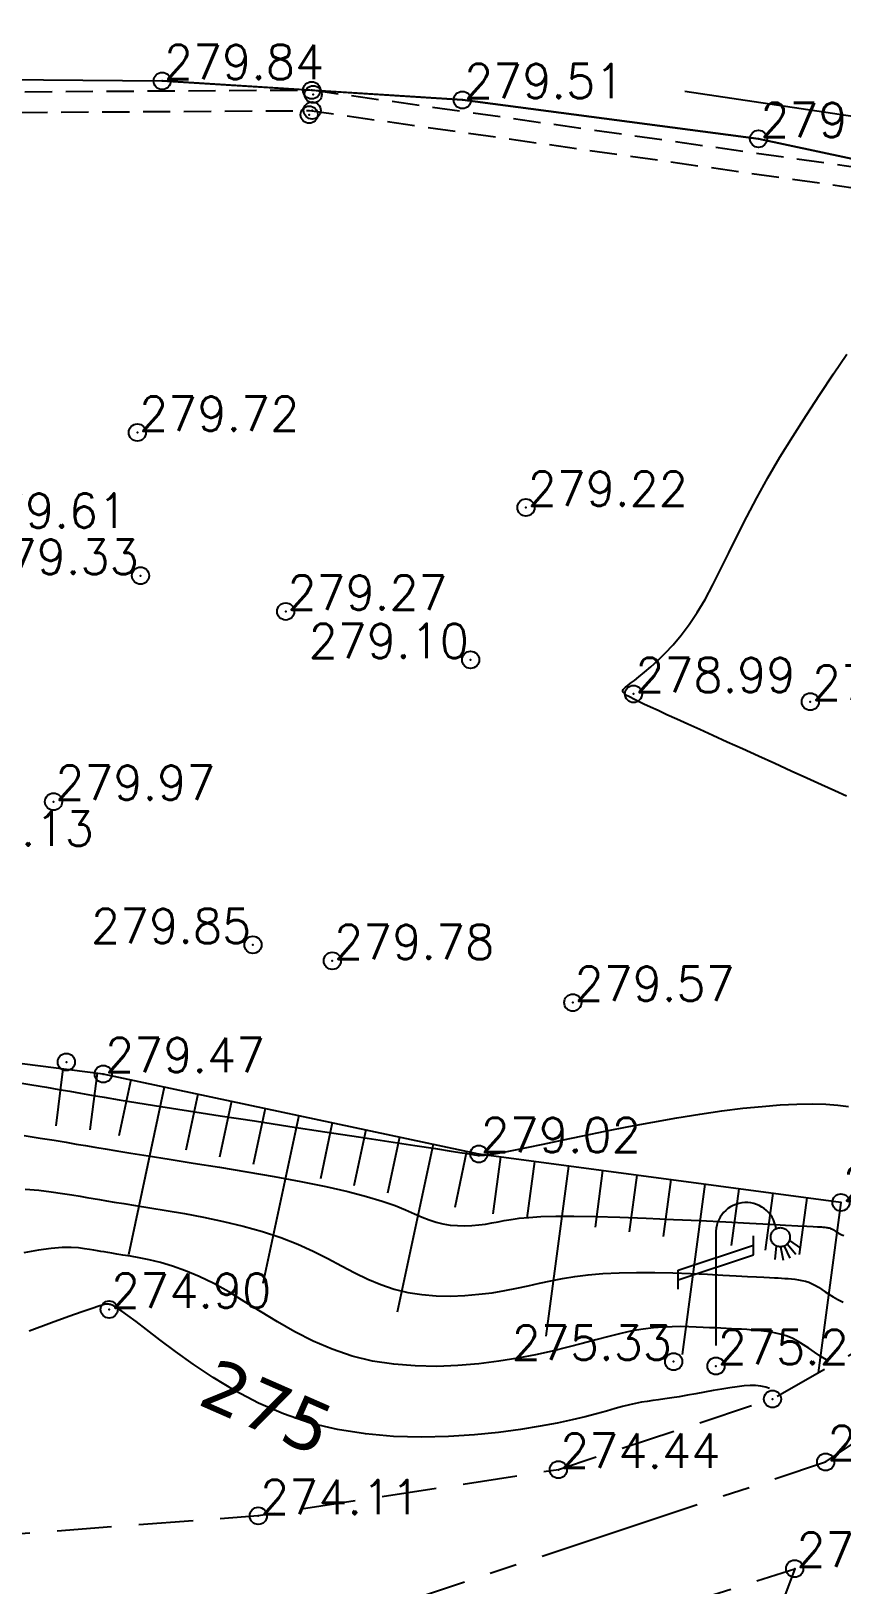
# Model space of a CAD drawing. Header units: millimetres. Extents: x 524954 to 526204, y 9523489 to 9524010.
# Drawn here: x 525172.63 to 525196.24, y 9523723.53 to 9523768.77 of the extents above; entities that cross this region are included whole.
import ezdxf
from ezdxf.enums import TextEntityAlignment as Align

# ---------------------------------------------------------------- set-up
doc = ezdxf.new("R2010")
doc.units = ezdxf.units.MM
doc.header["$PDMODE"] = 32
doc.header["$PDSIZE"] = 0.5
doc.linetypes.add('AXES2', pattern=[28.575, 19.05, -3.175, 3.175, -3.175])
doc.linetypes.add('CACHE2', pattern=[4.7625, 3.175, -1.5875])
for name, color, linetype in [('Axe_Piste', 3, 'AXES2'), ('Bord_Route_Existante', 6, 'Continuous'), ('Borde_Piste', 7, 'CACHE2'), ('Caniveau', 5, 'CACHE2'), ('CN_01_00', 3, 'Continuous'), ('CN_02_00', 4, 'Continuous'), ('CN_05_00', 6, 'Continuous'), ('Cotation Courbes de niveau', 7, 'Continuous'), ('Haut_Talus', 30, 'Continuous'), ('Réseau_Electrique', 1, 'CACHE2'), ('Talus', 2, 'Continuous'), ('TopoAlt', 3, 'Continuous'), ('TOPOJIS', 7, 'Continuous')]:
    doc.layers.add(name, color=color, linetype=linetype)
doc.layers.add('Bord_Route_Existante_POLY3D', color=6, linetype='Continuous', plot=False)
doc.styles.add('Simplex 1.0', font='Simplex.shx', dxfattribs={"width": 0.99, "height": 1})
doc.styles.add('Verdana 1.0', font='verdana.ttf', dxfattribs={"width": 0.99, "height": 1})

# ---------------------------------------------------------------- blocks, each defined once
blk = doc.blocks.new('TCPOINT M')
at = {"color": 0}
blk.add_point((0, 0), dxfattribs=at)
at = {"layer": 'TopoAlt', "style": 'Simplex 1.0', "width": 0.99}
blk.add_attdef('ALT', (0.15, 0.15), '', height=1, dxfattribs=at)
blk = doc.blocks.new('l014')
at = {"color": 0}
blk.add_line((0, 3.777478), (0, 0.25), dxfattribs=at)
for points in [[(-1.096503, 2.511196), (-1.096503, 2.78678), (1.096503, 3.515838), (1.096503, 3.791422)], [(2.13811, 3.655671), (2.462092, 3.43139)], [(-1.096503, 2.235612), (-1.096503, 2.511196), (1.096503, 3.240254), (1.096503, 3.515838)], [(1.751571, 3.499221), (1.711147, 3.102434)], [(1.881771, 3.470574), (1.952051, 3.086485)], [(1.982361, 3.491933), (2.1506, 3.141531)], [(2.076053, 3.555828), (2.327604, 3.258737)]]:
    blk.add_lwpolyline(points, dxfattribs=at)
for centre, radius in [((1.875, 3.75), 0.279508), ((0, 0), 0.25)]:
    blk.add_circle(centre, radius, dxfattribs=at)
blk.add_arc((0.875, 3.875), 0.883883, 8.130102, 188.130102, dxfattribs=at)

msp = doc.modelspace()

# ---------------------------------------------------------------- linework, layer by layer
at = {"layer": 'Axe_Piste', "ltscale": 0.25, "flags": 128}
msp.add_lwpolyline([(525066.696, 9523724.397), (525085.951, 9523722.773), (525106.549, 9523720.679), (525125.937, 9523721.609), (525145.104, 9523722.079), (525164.844, 9523721.17), (525176.151, 9523721.612), (525180.37, 9523722.005), (525195.763, 9523727.11), (525207.279, 9523734.847)], dxfattribs=at)
at = {"layer": 'Bord_Route_Existante', "flags": 128}
for points in [[(525125.167, 9523764.211), (525144.506, 9523765.617), (525155.934, 9523766.66), (525166.063, 9523767.401), (525176.444, 9523767.315)], [(525286.283, 9523724.592), (525277.74, 9523728.73), (525253.667, 9523741.25), (525253.096, 9523741.492), (525244.526, 9523744.675), (525233.71, 9523750.617), (525223.366, 9523755.337), (525215.23, 9523758.673), (525209.606, 9523761.576), (525201.582, 9523763.975), (525193.808, 9523765.63), (525185.186, 9523766.761), (525176.444, 9523767.315)], [(525197.524, 9523766.137), (525191.667, 9523767.005)]]:
    msp.add_lwpolyline(points, dxfattribs=at)
at = {"layer": 'Bord_Route_Existante_POLY3D'}
msp.add_polyline3d([(525125.167, 9523764.211, 281.6), (525144.506, 9523765.617, 280.96), (525155.934, 9523766.66, 280.57), (525166.063, 9523767.401, 280.21), (525176.444, 9523767.315, 279.84), (525180.8, 9523767.044, 279.62), (525185.186, 9523766.761, 279.51), (525193.808, 9523765.63, 279.25), (525201.582, 9523763.975, 278.97), (525205.234, 9523762.825, 278.77), (525209.606, 9523761.576, 278.65), (525215.23, 9523758.673, 278.32), (525223.366, 9523755.337, 278), (525233.71, 9523750.617, 277.72), (525244.526, 9523744.675, 277.44), (525253.096, 9523741.492, 277.25), (525253.667, 9523741.25, 277.24), (525277.74, 9523728.73, 276.85), (525286.283, 9523724.592, 276.77)], dxfattribs=at)
at = {"layer": 'Borde_Piste', "ltscale": 0.5, "flags": 128}
for points in [[(525212.973, 9523742.341), (525203.898, 9523734.41), (525194.217, 9523728.943), (525187.982, 9523726.885), (525179.245, 9523725.54), (525165.092, 9523724.478), (525145.1, 9523724.771), (525125.872, 9523724.052), (525107.126, 9523723.919), (525086.665, 9523725.819), (525067.313, 9523726.621)], [(525180.187, 9523719.196), (525189.389, 9523722.258), (525194.862, 9523724.003)]]:
    msp.add_lwpolyline(points, dxfattribs=at)
at = {"layer": 'Borde_Piste', "flags": 128}
msp.add_lwpolyline([(525194.862, 9523724.003), (525193.325, 9523719.872), (525191.342, 9523716.833), (525188.169, 9523711.232), (525185.1, 9523707.124), (525182.221, 9523703.101)], dxfattribs=at)
at = {"layer": 'Caniveau', "ltscale": 0.25, "flags": 128}
for points in [[(525212.523, 9523742.362), (525215.682, 9523749.328), (525216.089, 9523753.459), (525215.342, 9523755.852), (525214.458, 9523757.799), (525213.085, 9523759.336), (525209.663, 9523761.362), (525205.234, 9523762.825), (525198.525, 9523764.528), (525180.8, 9523767.044), (525180.8, 9523767.044), (525161.56, 9523766.927), (525152.174, 9523766.206), (525142.387, 9523765.292), (525123.561, 9523764.031), (525123.01, 9523764), (525096.766, 9523764.91), (525078.02, 9523767.878), (525060.334, 9523772.269), (525053.844, 9523774.11), (525040.68, 9523777.734), (525026.599, 9523781.449), (525022.238, 9523782.572), (525005.16, 9523787.075), (524971.887, 9523797.649)], [(525211.995, 9523742.614), (525215.039, 9523749.294), (525215.396, 9523753.333), (525214.887, 9523755.405), (525213.976, 9523757.187), (525212.811, 9523758.664), (525209.418, 9523760.747), (525205.065, 9523762.245), (525198.408, 9523763.935), (525180.739, 9523766.443), (525180.739, 9523766.443), (525161.591, 9523766.325), (525152.225, 9523765.605), (525142.435, 9523764.691), (525123.599, 9523763.429), (525123.017, 9523763.396), (525096.708, 9523764.308), (525077.9, 9523767.286), (525060.179, 9523771.686), (525053.682, 9523773.529), (525040.523, 9523777.152), (525026.447, 9523780.866), (525022.086, 9523781.988), (525004.992, 9523786.496), (524971.704, 9523797.075)]]:
    msp.add_lwpolyline(points, dxfattribs=at)
at = {"layer": 'CN_01_00', "flags": 128}
for points, elevation in [([(525196.37, 9523746.49), (525196.033, 9523746.645), (525195.644, 9523746.823), (525195.215, 9523747.019), (525194.758, 9523747.226), (525194.286, 9523747.441), (525193.81, 9523747.657), (525193.343, 9523747.868), (525192.897, 9523748.07), (525192.481, 9523748.259), (525192.098, 9523748.432), (525191.747, 9523748.591), (525191.429, 9523748.735), (525191.142, 9523748.866), (525190.888, 9523748.983), (525190.665, 9523749.086), (525190.474, 9523749.175), (525190.314, 9523749.252), (525190.182, 9523749.317), (525190.077, 9523749.372), (525189.995, 9523749.418), (525189.935, 9523749.457), (525189.893, 9523749.49), (525189.867, 9523749.518), (525189.855, 9523749.544), (525189.854, 9523749.568), (525189.866, 9523749.594), (525189.893, 9523749.625), (525189.938, 9523749.664), (525190.001, 9523749.715), (525190.086, 9523749.781), (525190.194, 9523749.865), (525190.328, 9523749.971), (525190.489, 9523750.101), (525190.673, 9523750.258), (525190.875, 9523750.442), (525191.093, 9523750.656), (525191.321, 9523750.902), (525191.555, 9523751.179), (525191.791, 9523751.491), (525192.024, 9523751.839), (525192.252, 9523752.223), (525192.478, 9523752.643), (525192.707, 9523753.095), (525192.945, 9523753.577), (525193.196, 9523754.087), (525193.465, 9523754.623), (525193.757, 9523755.181), (525194.078, 9523755.761), (525194.43, 9523756.358), (525194.807, 9523756.966), (525195.199, 9523757.578), (525195.597, 9523758.187), (525195.993, 9523758.785), (525196.378, 9523759.365)], 279), ([(525172.181, 9523738.164), (525172.654, 9523738.088), (525173.076, 9523738.018), (525173.437, 9523737.957), (525173.758, 9523737.901), (525174.066, 9523737.847), (525174.391, 9523737.791), (525174.759, 9523737.728), (525175.198, 9523737.655), (525175.736, 9523737.567), (525176.402, 9523737.461), (525177.211, 9523737.335), (525178.134, 9523737.192), (525179.132, 9523737.038), (525180.162, 9523736.881), (525181.186, 9523736.724), (525182.161, 9523736.576), (525183.049, 9523736.44), (525183.807, 9523736.324), (525184.407, 9523736.232), (525184.858, 9523736.162), (525185.183, 9523736.112), (525185.401, 9523736.077), (525185.535, 9523736.055), (525185.606, 9523736.044), (525185.634, 9523736.038), (525185.642, 9523736.036), (525185.646, 9523736.035), (525185.65, 9523736.035), (525185.654, 9523736.034), (525185.658, 9523736.034), (525185.662, 9523736.035), (525185.666, 9523736.035), (525185.67, 9523736.035), (525185.674, 9523736.036), (525185.677, 9523736.037), (525185.681, 9523736.037), (525185.686, 9523736.038), (525185.693, 9523736.038), (525185.703, 9523736.039), (525185.716, 9523736.039), (525185.732, 9523736.039), (525185.753, 9523736.038), (525185.782, 9523736.038), (525185.826, 9523736.04), (525185.899, 9523736.047), (525186.01, 9523736.062), (525186.172, 9523736.089), (525186.394, 9523736.129), (525186.689, 9523736.186), (525187.068, 9523736.263), (525187.537, 9523736.361), (525188.084, 9523736.476), (525188.694, 9523736.603), (525189.349, 9523736.737), (525190.034, 9523736.873), (525190.732, 9523737.006), (525191.427, 9523737.13), (525192.103, 9523737.24), (525192.745, 9523737.333), (525193.35, 9523737.407), (525193.917, 9523737.463), (525194.444, 9523737.503), (525194.929, 9523737.525), (525195.371, 9523737.532), (525195.77, 9523737.523), (525196.122, 9523737.499), (525196.429, 9523737.462)], 279), ([(525172.458, 9523735.055), (525172.855, 9523735.02), (525173.217, 9523734.977), (525173.54, 9523734.93), (525173.819, 9523734.885), (525174.053, 9523734.847), (525174.253, 9523734.812), (525174.438, 9523734.781), (525174.621, 9523734.749), (525174.821, 9523734.715), (525175.051, 9523734.677), (525175.329, 9523734.632), (525175.67, 9523734.577), (525176.085, 9523734.512), (525176.564, 9523734.434), (525177.091, 9523734.342), (525177.651, 9523734.236), (525178.227, 9523734.114), (525178.804, 9523733.976), (525179.367, 9523733.819), (525179.9, 9523733.644), (525180.391, 9523733.451), (525180.844, 9523733.244), (525181.267, 9523733.032), (525181.667, 9523732.822), (525182.052, 9523732.621), (525182.43, 9523732.435), (525182.809, 9523732.273), (525183.196, 9523732.14), (525183.597, 9523732.044), (525184.008, 9523731.981), (525184.426, 9523731.948), (525184.844, 9523731.941), (525185.259, 9523731.956), (525185.663, 9523731.991), (525186.054, 9523732.039), (525186.424, 9523732.099), (525186.772, 9523732.166), (525187.105, 9523732.238), (525187.431, 9523732.311), (525187.76, 9523732.383), (525188.1, 9523732.45), (525188.461, 9523732.51), (525188.852, 9523732.56), (525189.281, 9523732.596), (525189.755, 9523732.618), (525190.261, 9523732.626), (525190.786, 9523732.623), (525191.314, 9523732.612), (525191.831, 9523732.594), (525192.321, 9523732.573), (525192.77, 9523732.551), (525193.162, 9523732.531), (525193.488, 9523732.514), (525193.753, 9523732.5), (525193.965, 9523732.489), (525194.134, 9523732.48), (525194.27, 9523732.473), (525194.383, 9523732.467), (525194.481, 9523732.462), (525194.574, 9523732.456), (525194.669, 9523732.45), (525194.769, 9523732.442), (525194.87, 9523732.431), (525194.972, 9523732.416), (525195.075, 9523732.397), (525195.177, 9523732.372), (525195.276, 9523732.34), (525195.373, 9523732.3), (525195.466, 9523732.251), (525195.557, 9523732.195), (525195.652, 9523732.132), (525195.752, 9523732.064), (525195.861, 9523731.991), (525195.983, 9523731.916), (525196.121, 9523731.839), (525196.278, 9523731.762)], 277)]:
    msp.add_lwpolyline(points, dxfattribs=dict(at, elevation=elevation))
at = {"layer": 'CN_02_00', "flags": 128}
for points, elevation in [([(525172.427, 9523736.613), (525172.893, 9523736.541), (525173.303, 9523736.474), (525173.648, 9523736.417), (525173.945, 9523736.366), (525174.217, 9523736.319), (525174.488, 9523736.273), (525174.782, 9523736.223), (525175.122, 9523736.166), (525175.532, 9523736.099), (525176.036, 9523736.019), (525176.648, 9523735.923), (525177.349, 9523735.813), (525178.111, 9523735.69), (525178.906, 9523735.558), (525179.706, 9523735.419), (525180.483, 9523735.276), (525181.208, 9523735.13), (525181.854, 9523734.984), (525182.399, 9523734.841), (525182.851, 9523734.703), (525183.225, 9523734.572), (525183.534, 9523734.45), (525183.794, 9523734.338), (525184.018, 9523734.239), (525184.222, 9523734.155), (525184.419, 9523734.088), (525184.621, 9523734.04), (525184.829, 9523734.008), (525185.04, 9523733.991), (525185.251, 9523733.988), (525185.46, 9523733.996), (525185.665, 9523734.013), (525185.862, 9523734.037), (525186.049, 9523734.068), (525186.227, 9523734.101), (525186.407, 9523734.137), (525186.607, 9523734.172), (525186.841, 9523734.204), (525187.124, 9523734.232), (525187.474, 9523734.254), (525187.904, 9523734.266), (525188.43, 9523734.268), (525189.062, 9523734.258), (525189.776, 9523734.237), (525190.542, 9523734.208), (525191.332, 9523734.174), (525192.115, 9523734.137), (525192.862, 9523734.1), (525193.542, 9523734.064), (525194.127, 9523734.033), (525194.594, 9523734.008), (525194.951, 9523733.988), (525195.214, 9523733.974), (525195.399, 9523733.965), (525195.522, 9523733.958), (525195.599, 9523733.954), (525195.646, 9523733.951), (525195.678, 9523733.949), (525195.709, 9523733.947), (525195.742, 9523733.945), (525195.775, 9523733.941), (525195.808, 9523733.936), (525195.841, 9523733.93), (525195.874, 9523733.922), (525195.906, 9523733.912), (525195.938, 9523733.899), (525195.968, 9523733.883), (525195.998, 9523733.865), (525196.028, 9523733.844), (525196.061, 9523733.822), (525196.096, 9523733.799), (525196.136, 9523733.774), (525196.18, 9523733.749), (525196.231, 9523733.724), (525196.289, 9523733.7)], 278), ([(525195.792, 9523730.082), (525195.627, 9523730.184), (525195.443, 9523730.305), (525195.276, 9523730.42), (525195.117, 9523730.525), (525194.963, 9523730.619), (525194.808, 9523730.701), (525194.646, 9523730.768), (525194.479, 9523730.822), (525194.309, 9523730.864), (525194.137, 9523730.896), (525193.965, 9523730.921), (525193.795, 9523730.939), (525193.629, 9523730.952), (525193.469, 9523730.963), (525193.315, 9523730.972), (525193.166, 9523730.981), (525193.018, 9523730.988), (525192.869, 9523730.996), (525192.715, 9523731.004), (525192.554, 9523731.011), (525192.383, 9523731.02), (525192.198, 9523731.029), (525191.997, 9523731.039), (525191.78, 9523731.047), (525191.546, 9523731.051), (525191.296, 9523731.049), (525191.03, 9523731.038), (525190.747, 9523731.015), (525190.448, 9523730.978), (525190.132, 9523730.925), (525189.8, 9523730.853), (525189.449, 9523730.766), (525189.076, 9523730.668), (525188.679, 9523730.561), (525188.256, 9523730.45), (525187.803, 9523730.339), (525187.318, 9523730.232), (525186.799, 9523730.131), (525186.245, 9523730.041), (525185.662, 9523729.968), (525185.057, 9523729.917), (525184.438, 9523729.894), (525183.812, 9523729.905), (525183.188, 9523729.954), (525182.572, 9523730.048), (525181.973, 9523730.192), (525181.396, 9523730.39), (525180.842, 9523730.631), (525180.31, 9523730.903), (525179.8, 9523731.194), (525179.309, 9523731.493), (525178.837, 9523731.785), (525178.383, 9523732.06), (525177.947, 9523732.304), (525177.527, 9523732.509), (525177.126, 9523732.676), (525176.748, 9523732.809), (525176.395, 9523732.914), (525176.071, 9523732.994), (525175.779, 9523733.055), (525175.522, 9523733.1), (525175.304, 9523733.135), (525175.125, 9523733.164), (525174.98, 9523733.187), (525174.859, 9523733.208), (525174.755, 9523733.225), (525174.659, 9523733.242), (525174.562, 9523733.258), (525174.457, 9523733.276), (525174.334, 9523733.297), (525174.187, 9523733.32), (525174.008, 9523733.34), (525173.791, 9523733.353), (525173.529, 9523733.351), (525173.217, 9523733.329), (525172.849, 9523733.281), (525172.417, 9523733.201)], 276)]:
    msp.add_lwpolyline(points, dxfattribs=dict(at, elevation=elevation))
at = {"layer": 'CN_05_00', "elevation": 275, "flags": 128}
msp.add_lwpolyline([(525194.127, 9523729.252), (525194.018, 9523729.289), (525193.876, 9523729.319), (525193.726, 9523729.334), (525193.564, 9523729.335), (525193.388, 9523729.323), (525193.192, 9523729.301), (525192.975, 9523729.27), (525192.739, 9523729.232), (525192.493, 9523729.19), (525192.24, 9523729.144), (525191.987, 9523729.098), (525191.739, 9523729.053), (525191.502, 9523729.011), (525191.283, 9523728.975), (525191.084, 9523728.945), (525190.902, 9523728.92), (525190.732, 9523728.897), (525190.567, 9523728.873), (525190.402, 9523728.847), (525190.232, 9523728.816), (525190.05, 9523728.777), (525189.852, 9523728.727), (525189.631, 9523728.666), (525189.38, 9523728.594), (525189.093, 9523728.513), (525188.764, 9523728.426), (525188.385, 9523728.335), (525187.949, 9523728.241), (525187.451, 9523728.149), (525186.883, 9523728.058), (525186.242, 9523727.973), (525185.537, 9523727.902), (525184.784, 9523727.853), (525183.994, 9523727.835), (525183.183, 9523727.856), (525182.362, 9523727.925), (525181.547, 9523728.052), (525180.75, 9523728.244), (525179.983, 9523728.507), (525179.254, 9523728.826), (525178.569, 9523729.186), (525177.932, 9523729.567), (525177.351, 9523729.953), (525176.83, 9523730.326), (525176.375, 9523730.669), (525175.993, 9523730.964), (525175.686, 9523731.199), (525175.447, 9523731.376), (525175.268, 9523731.504), (525175.139, 9523731.592), (525175.051, 9523731.646), (525174.994, 9523731.676), (525174.96, 9523731.689), (525174.938, 9523731.693), (525174.922, 9523731.696), (525174.909, 9523731.698), (525174.898, 9523731.7), (525174.888, 9523731.702), (525174.879, 9523731.703), (525174.871, 9523731.705), (525174.861, 9523731.706), (525174.85, 9523731.708), (525174.834, 9523731.709), (525174.798, 9523731.704), (525174.726, 9523731.685), (525174.6, 9523731.647), (525174.404, 9523731.582), (525174.12, 9523731.483), (525173.73, 9523731.344), (525173.219, 9523731.158), (525172.577, 9523730.922)], dxfattribs=at)
at = {"layer": 'Haut_Talus', "flags": 128}
msp.add_lwpolyline([(525196.209, 9523734.666), (525185.666, 9523736.075), (525174.732, 9523738.405), (525167.266, 9523739.353), (525162.456, 9523738.862), (525160.617, 9523739.586), (525160.617, 9523739.586), (525148.449, 9523742.953), (525140.268, 9523745.585), (525128.783, 9523751.058), (525115.061, 9523754.312), (525099.667, 9523759.924), (525089.678, 9523759.911), (525072.881, 9523765.307), (525051.318, 9523770.478), (525037.439, 9523773.912), (525026.483, 9523776.419), (525009.07, 9523781.626), (524998.873, 9523783.305), (524985.831, 9523787.803), (524969.54, 9523790.743)], dxfattribs=at)
at = {"layer": 'Talus'}
for p, q in [((525173.557, 9523738.554), (525173.347, 9523736.9)), ((525174.549, 9523738.428), (525174.339, 9523736.775)), ((525175.53, 9523738.235), (525175.183, 9523736.605)), ((525176.508, 9523738.026), (525175.466, 9523733.136)), ((525177.486, 9523737.818), (525177.139, 9523736.188)), ((525178.464, 9523737.61), (525178.117, 9523735.98)), ((525179.442, 9523737.401), (525179.095, 9523735.771)), ((525180.42, 9523737.193), (525179.378, 9523732.303)), ((525181.398, 9523736.985), (525181.051, 9523735.354)), ((525182.376, 9523736.776), (525182.029, 9523735.146)), ((525183.354, 9523736.568), (525183.007, 9523734.938)), ((525184.332, 9523736.359), (525183.291, 9523731.469)), ((525185.31, 9523736.151), (525184.963, 9523734.521)), ((525186.297, 9523735.991), (525186.076, 9523734.339)), ((525187.288, 9523735.859), (525187.067, 9523734.207)), ((525188.279, 9523735.726), (525187.617, 9523730.77)), ((525189.27, 9523735.594), (525189.05, 9523733.942)), ((525190.262, 9523735.461), (525190.041, 9523733.809)), ((525191.253, 9523735.329), (525191.032, 9523733.677)), ((525192.244, 9523735.196), (525191.582, 9523730.24)), ((525193.235, 9523735.064), (525193.014, 9523733.412)), ((525194.226, 9523734.931), (525194.006, 9523733.279)), ((525195.218, 9523734.799), (525194.997, 9523733.147)), ((525196.209, 9523734.666), (525195.546, 9523729.71))]:
    msp.add_line(p, q, dxfattribs=at)

# ---------------------------------------------------------------- block references
at = {"layer": 'Réseau_Electrique'}
msp.add_blockref('l014', (525192.571, 9523729.903), dxfattribs=at)
at = {"layer": 'TOPOJIS'}
ref = msp.add_blockref('TCPOINT M', (525176.444, 9523767.315, 279.84), dxfattribs=at)
ref.add_attrib('ALT', '279.84', (525176.494, 9523767.365, 279.84), dxfattribs={"layer": 'TopoAlt', "height": 1, "style": 'Simplex 1.0', "width": 0.99})
ref = msp.add_blockref('TCPOINT M', (525185.186, 9523766.761, 279.51), dxfattribs=at)
ref.add_attrib('ALT', '279.51', (525185.236, 9523766.811, 279.51), dxfattribs={"layer": 'TopoAlt', "height": 1, "style": 'Simplex 1.0', "width": 0.99})
for p in [(525180.8, 9523767.044, 279.62), (525180.844, 9523766.925, 278.92), (525180.814, 9523766.457, 278.95), (525180.726, 9523766.332, 279.62), (525173.655, 9523738.754, 279.54), (525194.217, 9523728.943, 274.75)]:
    msp.add_blockref('TCPOINT M', p, dxfattribs=at)
ref = msp.add_blockref('TCPOINT M', (525193.808, 9523765.63, 279.25), dxfattribs=at)
ref.add_attrib('ALT', '279.25', (525193.858, 9523765.68, 279.25), dxfattribs={"layer": 'TopoAlt', "height": 1, "style": 'Simplex 1.0', "width": 0.99})
ref = msp.add_blockref('TCPOINT M', (525175.723, 9523757.079, 279.72), dxfattribs=at)
ref.add_attrib('ALT', '279.72', (525175.773, 9523757.129, 279.72), dxfattribs={"layer": 'TopoAlt', "height": 1, "style": 'Simplex 1.0', "width": 0.99})
ref = msp.add_blockref('TCPOINT M', (525187.037, 9523754.895, 279.22), dxfattribs=at)
ref.add_attrib('ALT', '279.22', (525187.087, 9523754.945, 279.22), dxfattribs={"layer": 'TopoAlt', "height": 1, "style": 'Simplex 1.0', "width": 0.99})
ref = msp.add_blockref('TCPOINT M', (525170.709, 9523754.256, 279.61), dxfattribs=at)
ref.add_attrib('ALT', '279.61', (525170.759, 9523754.306, 279.61), dxfattribs={"layer": 'TopoAlt', "height": 1, "style": 'Simplex 1.0', "width": 0.99})
ref = msp.add_blockref('TCPOINT M', (525175.814, 9523752.911, 279.33), dxfattribs=at)
ref.add_attrib('ALT', '279.33', dxfattribs={"layer": 'TopoAlt', "height": 1, "style": 'Simplex 1.0', "width": 0.99}).set_placement((525175.764, 9523752.961, 279.33), align=Align.RIGHT)
ref = msp.add_blockref('TCPOINT M', (525180.042, 9523751.872, 279.27), dxfattribs=at)
ref.add_attrib('ALT', '279.27', (525180.092, 9523751.922, 279.27), dxfattribs={"layer": 'TopoAlt', "height": 1, "style": 'Simplex 1.0', "width": 0.99})
ref = msp.add_blockref('TCPOINT M', (525185.426, 9523750.463, 279.1), dxfattribs=at)
ref.add_attrib('ALT', '279.10', dxfattribs={"layer": 'TopoAlt', "height": 1, "style": 'Simplex 1.0', "width": 0.99}).set_placement((525185.376, 9523750.513, 279.1), align=Align.RIGHT)
ref = msp.add_blockref('TCPOINT M', (525190.17, 9523749.47, 278.99), dxfattribs=at)
ref.add_attrib('ALT', '278.99', (525190.22, 9523749.52, 278.99), dxfattribs={"layer": 'TopoAlt', "height": 1, "style": 'Simplex 1.0', "width": 0.99})
ref = msp.add_blockref('TCPOINT M', (525195.317, 9523749.243, 278.86), dxfattribs=at)
ref.add_attrib('ALT', '278.86', (525195.367, 9523749.293, 278.86), dxfattribs={"layer": 'TopoAlt', "height": 1, "style": 'Simplex 1.0', "width": 0.99})
ref = msp.add_blockref('TCPOINT M', (525173.283, 9523746.333, 279.97), dxfattribs=at)
ref.add_attrib('ALT', '279.97', (525173.333, 9523746.383, 279.97), dxfattribs={"layer": 'TopoAlt', "height": 1, "style": 'Simplex 1.0', "width": 0.99})
ref = msp.add_blockref('TCPOINT M', (525169.737, 9523744.998, 280.13), dxfattribs=at)
ref.add_attrib('ALT', '280.13', (525169.787, 9523745.048, 280.13), dxfattribs={"layer": 'TopoAlt', "height": 1, "style": 'Simplex 1.0', "width": 0.99})
ref = msp.add_blockref('TCPOINT M', (525179.089, 9523742.165, 279.85), dxfattribs=at)
ref.add_attrib('ALT', '279.85', dxfattribs={"layer": 'TopoAlt', "height": 1, "style": 'Simplex 1.0', "width": 0.99}).set_placement((525179.039, 9523742.215, 279.85), align=Align.RIGHT)
ref = msp.add_blockref('TCPOINT M', (525181.4, 9523741.701, 279.78), dxfattribs=at)
ref.add_attrib('ALT', '279.78', (525181.45, 9523741.751, 279.78), dxfattribs={"layer": 'TopoAlt', "height": 1, "style": 'Simplex 1.0', "width": 0.99})
ref = msp.add_blockref('TCPOINT M', (525188.401, 9523740.484, 279.57), dxfattribs=at)
ref.add_attrib('ALT', '279.57', (525188.451, 9523740.534, 279.57), dxfattribs={"layer": 'TopoAlt', "height": 1, "style": 'Simplex 1.0', "width": 0.99})
ref = msp.add_blockref('TCPOINT M', (525174.732, 9523738.405, 279.47), dxfattribs=at)
ref.add_attrib('ALT', '279.47', (525174.782, 9523738.455, 279.47), dxfattribs={"layer": 'TopoAlt', "height": 1, "style": 'Simplex 1.0', "width": 0.99})
ref = msp.add_blockref('TCPOINT M', (525185.666, 9523736.075, 279.02), dxfattribs=at)
ref.add_attrib('ALT', '279.02', (525185.716, 9523736.125, 279.02), dxfattribs={"layer": 'TopoAlt', "height": 1, "style": 'Simplex 1.0', "width": 0.99})
ref = msp.add_blockref('TCPOINT M', (525196.209, 9523734.666, 278.48), dxfattribs=at)
ref.add_attrib('ALT', '278.48', (525196.259, 9523734.716, 278.48), dxfattribs={"layer": 'TopoAlt', "height": 1, "style": 'Simplex 1.0', "width": 0.99})
ref = msp.add_blockref('TCPOINT M', (525174.902, 9523731.549, 274.9), dxfattribs=at)
ref.add_attrib('ALT', '274.90', (525174.952, 9523731.599, 274.9), dxfattribs={"layer": 'TopoAlt', "height": 1, "style": 'Simplex 1.0', "width": 0.99})
ref = msp.add_blockref('TCPOINT M', (525191.337, 9523730.032, 275.33), dxfattribs=at)
ref.add_attrib('ALT', '275.33', dxfattribs={"layer": 'TopoAlt', "height": 1, "style": 'Simplex 1.0', "width": 0.99}).set_placement((525191.287, 9523730.082, 275.33), align=Align.RIGHT)
ref = msp.add_blockref('TCPOINT M', (525192.571, 9523729.903, 275.28), dxfattribs=at)
ref.add_attrib('ALT', '275.28', (525192.621, 9523729.953, 275.28), dxfattribs={"layer": 'TopoAlt', "height": 1, "style": 'Simplex 1.0', "width": 0.99})
ref = msp.add_blockref('TCPOINT M', (525187.982, 9523726.885, 274.44), dxfattribs=at)
ref.add_attrib('ALT', '274.44', (525188.032, 9523726.935, 274.44), dxfattribs={"layer": 'TopoAlt', "height": 1, "style": 'Simplex 1.0', "width": 0.99})
ref = msp.add_blockref('TCPOINT M', (525195.763, 9523727.11, 274.64), dxfattribs=at)
ref.add_attrib('ALT', '274.64', (525195.813, 9523727.16, 274.64), dxfattribs={"layer": 'TopoAlt', "height": 1, "style": 'Simplex 1.0', "width": 0.99})
ref = msp.add_blockref('TCPOINT M', (525179.245, 9523725.54, 274.11), dxfattribs=at)
ref.add_attrib('ALT', '274.11', (525179.295, 9523725.59, 274.11), dxfattribs={"layer": 'TopoAlt', "height": 1, "style": 'Simplex 1.0', "width": 0.99})
ref = msp.add_blockref('TCPOINT M', (525194.862, 9523724.003, 274.5), dxfattribs=at)
ref.add_attrib('ALT', '274.50', (525194.912, 9523724.053, 274.5), dxfattribs={"layer": 'TopoAlt', "height": 1, "style": 'Simplex 1.0', "width": 0.99})

# ---------------------------------------------------------------- texts
at = {"layer": 'Cotation Courbes de niveau', "style": 'Verdana 1.0', "width": 0.99}
msp.add_text('275', height=1.5, rotation=336.3275, dxfattribs=at).set_placement((525179.505, 9523728.716, 275), align=Align.MIDDLE_CENTER)

doc.saveas('drawing.dxf')
